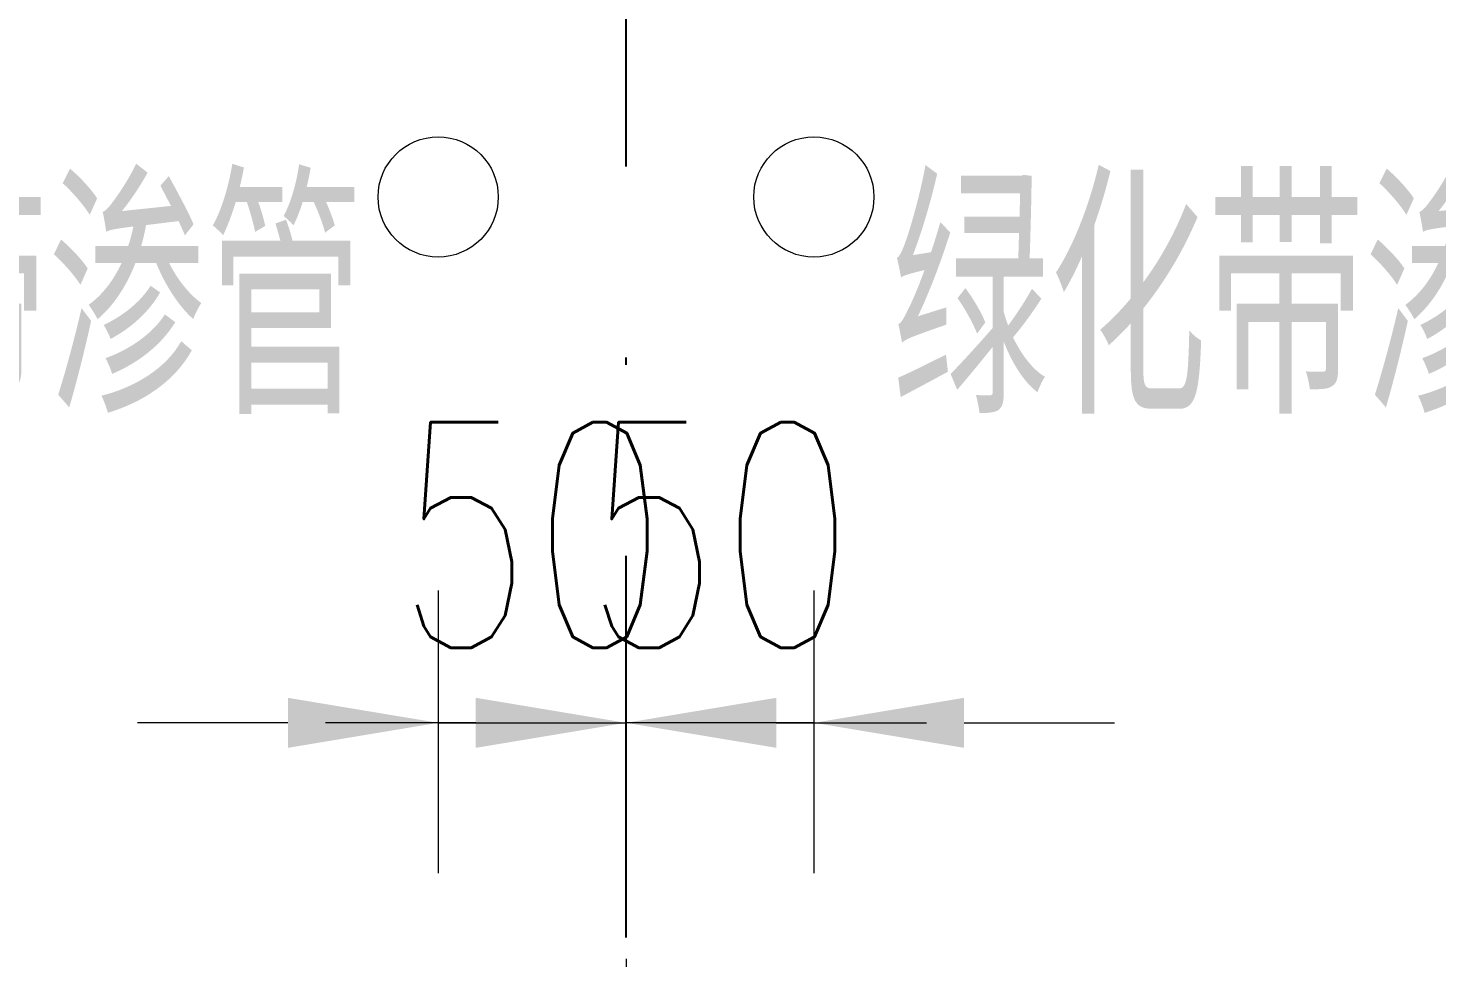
# Model space of a CAD drawing. Extents: x -1568 to -728, y -1287 to -990.
# Drawn here: x -1361.23 to -1342.48, y -1112.76 to -1100.39 of the extents above; entities that cross this region are included whole.
import ezdxf

# ---------------------------------------------------------------- set-up
doc = ezdxf.new("R2010")
doc.units = 0
doc.header["$LTSCALE"] = 5
doc.linetypes.add('DASHDOT', pattern=[25.4, 12.7, -6.35, 0, -6.35])
doc.linetypes.add('HIDDEN', pattern=[9.525, 6.35, -3.175])
doc.layers.get('Defpoints').update_dxf_attribs({"linetype": 'CONTINUOUS'})
doc.layers.add('2', color=2, linetype='HIDDEN')
doc.layers.add('文字', color=7, linetype='CONTINUOUS')
doc.layers.add('标注', color=4, linetype='CONTINUOUS', lineweight=15)
doc.styles.get("Standard").update_dxf_attribs({"font": 'simplex1.shx', "width": 0.7, "bigfont": 'hztxt.shx'})
doc.dimstyles.new('比例1：200', dxfattribs={"dimtxt": 3, "dimasz": 2, "dimexe": 2, "dimexo": 1, "dimgap": 1, "dimtad": 1, "dimlfac": 20, "dimzin": 13, "dimdsep": 46, "dimtxsty": 'Standard', "dimcen": -0.09, "dimclrd": 256, "dimclre": 256, "dimclrt": 7, "dimaunit": 1, "dimadec": 0, "dimazin": 2, "dimtfac": 0.0005, "dimtix": 1, "dimtmove": 2, "dimatfit": 3, "dimfxl": 0, "dimtolj": 1, "dimtzin": 13, "dimlwd": -1, "dimlwe": -1, "dimarcsym": 0})

# ---------------------------------------------------------------- blocks, each defined once
blk = doc.blocks.new('*D77')
at = {"layer": 'Defpoints', "color": 0}
for p in [(-1355.769, -1106.871), (-1353.269, -1106.871), (-1353.269, -1109.633)]:
    blk.add_point(p, dxfattribs=at)
at = {"layer": '标注'}
for p, q in [((-1355.769, -1107.871), (-1355.769, -1111.633)), ((-1353.269, -1107.871), (-1353.269, -1111.633)), ((-1357.769, -1109.633), (-1359.769, -1109.633)), ((-1355.769, -1109.633), (-1353.269, -1109.633)), ((-1351.269, -1109.633), (-1349.269, -1109.633))]:
    blk.add_line(p, q, dxfattribs=at)
for points in [[(-1357.769, -1109.3), (-1357.769, -1109.966), (-1355.769, -1109.633)], [(-1351.269, -1109.3), (-1351.269, -1109.966), (-1353.269, -1109.633)]]:
    blk.add_solid(points, dxfattribs=at)
at = {"layer": '标注', "color": 7, "insert": (-1354.519, -1107.133), "char_height": 3, "attachment_point": 5}
blk.add_mtext('\\A1;50', dxfattribs=at)
blk = doc.blocks.new('*D78')
at = {"layer": 'Defpoints', "color": 0}
for p in [(-1353.269, -1106.871), (-1350.769, -1106.871), (-1353.269, -1109.633)]:
    blk.add_point(p, dxfattribs=at)
at = {"layer": '标注'}
for p, q in [((-1353.269, -1107.871), (-1353.269, -1111.633)), ((-1350.769, -1107.871), (-1350.769, -1111.633)), ((-1355.269, -1109.633), (-1357.269, -1109.633)), ((-1350.769, -1109.633), (-1353.269, -1109.633)), ((-1348.769, -1109.633), (-1346.769, -1109.633))]:
    blk.add_line(p, q, dxfattribs=at)
for points in [[(-1355.269, -1109.3), (-1355.269, -1109.966), (-1353.269, -1109.633)], [(-1348.769, -1109.3), (-1348.769, -1109.966), (-1350.769, -1109.633)]]:
    blk.add_solid(points, dxfattribs=at)
at = {"layer": '标注', "color": 7, "insert": (-1352.019, -1107.133), "char_height": 3, "attachment_point": 5}
blk.add_mtext('\\A1;50', dxfattribs=at)
blk = doc.blocks.new('*D79')
at = {"layer": 'Defpoints', "color": 0}
for p in [(-1417.019, -1111.776), (-1353.269, -1111.776), (-1353.269, -1115.022)]:
    blk.add_point(p, dxfattribs=at)
at = {"layer": '标注'}
for p, q in [((-1417.019, -1112.776), (-1417.019, -1117.022)), ((-1353.269, -1112.776), (-1353.269, -1117.022)), ((-1415.019, -1115.022), (-1355.269, -1115.022))]:
    blk.add_line(p, q, dxfattribs=at)
for points in [[(-1415.019, -1114.688), (-1415.019, -1115.355), (-1417.019, -1115.022)], [(-1355.269, -1114.688), (-1355.269, -1115.355), (-1353.269, -1115.022)]]:
    blk.add_solid(points, dxfattribs=at)
at = {"layer": '标注', "color": 7, "insert": (-1385.144, -1112.522), "char_height": 3, "attachment_point": 5}
blk.add_mtext('\\A1;1275', dxfattribs=at)

msp = doc.modelspace()

# ---------------------------------------------------------------- linework, layer by layer
at = {"layer": '2', "linetype": 'DASHDOT', "ltscale": 0.08}
msp.add_line((-1353.26889, -1112.48953), (-1353.26889, -1064.53362), dxfattribs=at)
at = {"layer": '标注'}
for centre in [(-1355.76889, -1102.63294), (-1350.76889, -1102.63294)]:
    msp.add_circle(centre, 0.8, dxfattribs=at)

# ---------------------------------------------------------------- texts
at = {"layer": '文字', "width": 0.7}
for p in [(-1367.25876, -1105.51712), (-1349.73468, -1105.51712)]:
    msp.add_text('绿化带渗管', height=3, dxfattribs=at).set_placement(p)

# ---------------------------------------------------------------- dimensions: what is measured, and where the dimension line sits
at = {"layer": '标注'}
for base, p1, p2, picture, middle in [((-1353.26889, -1109.63302), (-1355.76889, -1106.87061), (-1353.26889, -1106.87061), '*D77', (-1354.51889, -1107.13302)), ((-1353.26889, -1109.63302), (-1350.76889, -1106.87061), (-1353.26889, -1106.87061), '*D78', (-1352.01889, -1107.13302)), ((-1353.26889, -1115.02183), (-1417.01889, -1111.77592), (-1353.26889, -1111.77592), '*D79', (-1385.14389, -1112.52183))]:
    dim = msp.add_linear_dim(base=base, p1=p1, p2=p2, dimstyle='比例1：200', dxfattribs=at)
    dim.commit()
    dim.dimension.update_dxf_attribs({"geometry": picture, "text_midpoint": middle})

doc.saveas('drawing.dxf')
